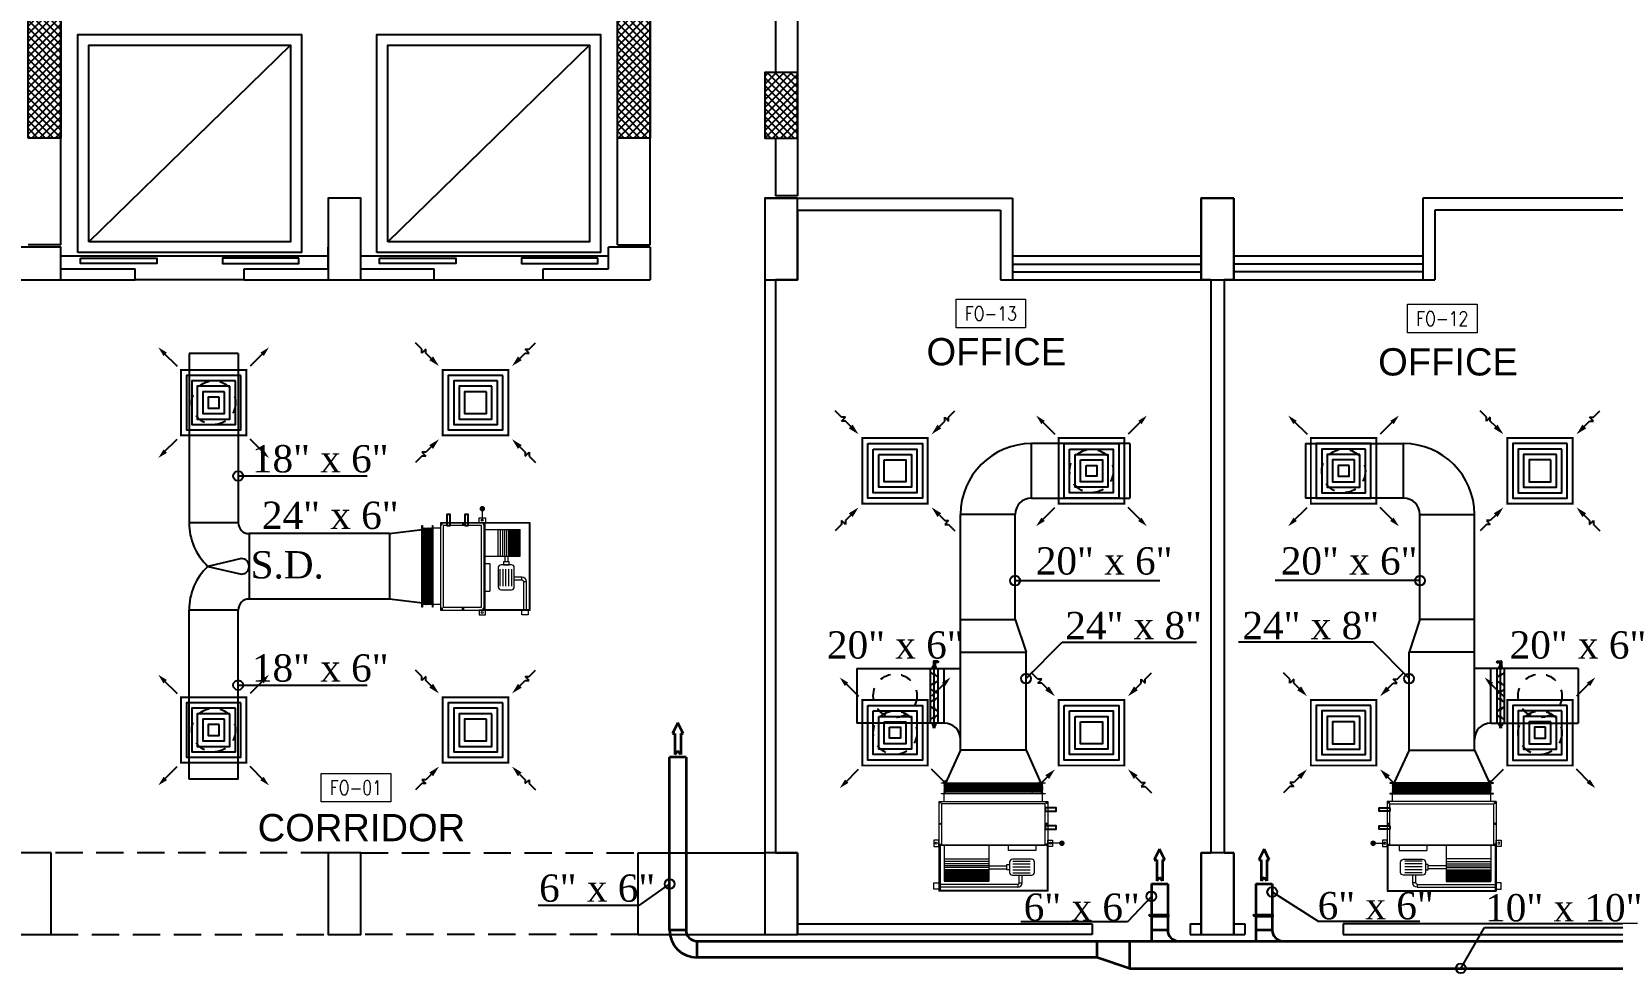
# Model space of a CAD drawing. Extents: x -432 to -365, y -145 to 173.
# Drawn here: x -405.68 to -391.2, y 35.44 to 44.03 of the extents above; entities that cross this region are included whole.
import ezdxf
from ezdxf.enums import TextEntityAlignment as Align

# ---------------------------------------------------------------- set-up
doc = ezdxf.new("R2010")
doc.units = 0
doc.header["$MEASUREMENT"] = 0
for name, pattern in [('DASHDOT', [1, 0.5, -0.25, 0, -0.25]), ('HIDDEN', [0.375, 0.25, -0.125]), ('HIDDEN-Z', [3, 2, -1])]:
    doc.linetypes.add(name, pattern=pattern)
for name, color, linetype in [('01_AC-EQUIP', 206, 'Continuous'), ('03_AC-S.DUCT', 5, 'Continuous'), ('12-AC-FL.CONN.', 2, 'Continuous'), ('A.C.VOLUM DAMPER', 2, 'Continuous'), ('COL', 2, 'Continuous'), ('COLHATCH', 5, 'Continuous'), ('column', 6, 'Continuous'), ('DASH', 1, 'Continuous'), ('FUR', 251, 'Continuous'), ('M-CH-WP-R', 40, 'HIDDEN-Z'), ('M-CH-WP-S', 142, 'Continuous'), ('M-DIFUSER', 195, 'Continuous'), ('M-DUCT-RA', 30, 'Continuous'), ('M-DUCT-SA', 5, 'Continuous'), ('M-EQBMNT', 21, 'Continuous'), ('WALL', 4, 'Continuous'), ('WIN', 5, 'Continuous'), ('ZONE TEXT', 73, 'Continuous')]:
    doc.layers.add(name, color=color, linetype=linetype)
for name, color, linetype, lineweight in [('04-AC_F.A.DUCT', 4, 'Continuous', 35), ('A-SYMB-RMNU', 4, 'Continuous', 9), ('AC-TEXT', 15, 'Continuous', 30)]:
    doc.layers.add(name, color=color, linetype=linetype, lineweight=lineweight)
doc.styles.add('AC', font='romans.shx', dxfattribs={"height": 0.2})
doc.styles.add('ARABY', font='sosa.shx')
doc.styles.add('ROMANS-TITLE', font='ROMANS.shx', dxfattribs={"width": 0.8})
doc.dimstyles.new('IHAB', dxfattribs={"dimscale": 0, "dimtxt": 0.15, "dimasz": 0.09, "dimexe": 0.18, "dimexo": 0.0625, "dimgap": 0, "dimtad": 0, "dimtih": 1, "dimtoh": 1, "dimzin": 0, "dimdsep": 46, "dimtxsty": 'ARABY', "dimcen": 0.03, "dimse1": 1, "dimse2": 1, "dimclrd": 36, "dimclrt": 42, "dimadec": 0, "dimazin": 0, "dimtfac": 1, "dimtmove": 1, "dimatfit": 3, "dimldrblk": 'ORIGIN', "dimfxl": 1, "dimtolj": 1, "dimtzin": 0, "dimarcsym": 0})

# ---------------------------------------------------------------- blocks, each defined once
blk = doc.blocks.new('*U251')
at = {"layer": 'M-DIFUSER', "ltscale": 5, "const_width": 18}
blk.add_lwpolyline([(-300, 300), (300, 300), (300, -300), (-300, -300)], close=True, dxfattribs=at)
at = {"layer": 'M-DIFUSER', "color": 21}
for points in [[(250, 250), (-250, 250), (-250, -250), (250, -250)], [(200, 200), (-200, 200), (-200, -200), (200, -200)], [(150, 150), (-150, 150), (-150, -150), (150, -150)], [(100, 100), (-100, 100), (-100, -100), (100, -100)], [(50, 50), (-50, 50), (-50, -50), (50, -50)]]:
    blk.add_lwpolyline(points, close=True, dxfattribs=at)
at = {"layer": 'M-DUCT-SA', "color": 5, "extrusion": (-5.07059e-20, -1.19855e-17, -1)}
blk.add_line((-461, 461), (-335, 335), dxfattribs=at)
at = {"layer": 'M-DUCT-SA', "color": 5, "extrusion": (-1.19855e-17, 5.07059e-20, -1)}
blk.add_line((461, 461), (335, 335), dxfattribs=at)
at = {"layer": 'M-DUCT-SA', "color": 5, "extrusion": (1.19855e-17, -5.07059e-20, -1)}
blk.add_line((-461, -461), (-335, -335), dxfattribs=at)
at = {"layer": 'M-DUCT-SA', "color": 5, "extrusion": (5.07059e-20, 1.19855e-17, -1)}
blk.add_line((461, -461), (335, -335), dxfattribs=at)
at = {"layer": 'M-DUCT-SA', "color": 5, "extrusion": (-5.07059e-20, -1.19855e-17, -1)}
blk.add_solid([(460, 428), (429, 459), (507, 507)], dxfattribs=at)
at = {"layer": 'M-DUCT-SA', "color": 5, "extrusion": (5.07059e-20, -1.19855e-17, -1)}
blk.add_solid([(-460, 428), (-429, 459), (-507, 507)], dxfattribs=at)
at = {"layer": 'M-DUCT-SA', "color": 5, "extrusion": (1.19855e-17, -5.07059e-20, -1)}
blk.add_solid([(428, -460), (459, -429), (507, -507)], dxfattribs=at)
at = {"layer": 'M-DUCT-SA', "color": 5, "extrusion": (-1.19855e-17, -5.07059e-20, -1)}
blk.add_solid([(-428, -460), (-459, -429), (-507, -507)], dxfattribs=at)
blk = doc.blocks.new('*U254')
at = {"layer": 'M-DIFUSER', "ltscale": 5, "const_width": 18}
blk.add_lwpolyline([(-300, 300), (300, 300), (300, -300), (-300, -300)], close=True, dxfattribs=at)
at = {"layer": 'M-DIFUSER', "color": 21}
for points in [[(250, 250), (-250, 250), (-250, -250), (250, -250)], [(200, 200), (-200, 200), (-200, -200), (200, -200)], [(150, 150), (-150, 150), (-150, -150), (150, -150)], [(100, 100), (-100, 100), (-100, -100), (100, -100)]]:
    blk.add_lwpolyline(points, close=True, dxfattribs=at)
at = {"layer": 'M-DUCT-RA', "color": 30}
for p, q in [((-491, 491), (-549, 549)), ((-491, 455), (-491, 491)), ((-455, 491), (-491, 455)), ((-455, 455), (-455, 491)), ((-406, 406), (-455, 455)), ((406, 406), (455, 455)), ((455, 491), (491, 491)), ((491, 455), (455, 491)), ((455, 455), (491, 455)), ((491, 491), (549, 549)), ((-406, -406), (-455, -455)), ((406, -406), (455, -455)), ((-491, -491), (-549, -549)), ((-491, -455), (-455, -491)), ((-455, -455), (-491, -455)), ((-455, -491), (-491, -491)), ((455, -491), (491, -455)), ((455, -455), (455, -491)), ((491, -455), (491, -491)), ((491, -491), (549, -549))]:
    blk.add_line(p, q, dxfattribs=at)
for points in [[(-389, 424), (-424, 389), (-335, 335)], [(424, 389), (389, 424), (335, 335)], [(-424, -389), (-389, -424), (-335, -335)], [(389, -424), (424, -389), (335, -335)]]:
    blk.add_solid(points, dxfattribs=at)
blk = doc.blocks.new('A$C4397250F')
at = {"layer": '04-AC_F.A.DUCT'}
for p, q in [((0, 0), (-0.0241, -0.0482)), ((-0.0241, -0.0482), (-0.0132, -0.0482)), ((-0.0132, -0.0482), (-0.0132, -0.1443)), ((0.0241, -0.0482), (0, 0)), ((0.0132, -0.0482), (0.0241, -0.0482)), ((0.0132, -0.0482), (0.0132, -0.1443)), ((0, -0.1288), (-0.0132, -0.1443)), ((0.0132, -0.1443), (0, -0.1288))]:
    blk.add_line(p, q, dxfattribs=at)
blk = doc.blocks.new('A$C180A56EA')
at = {"layer": 'A.C.VOLUM DAMPER'}
h = blk.add_hatch(dxfattribs=at)
h.set_pattern_fill('ANSI31', color=256, scale=0.001, style=0)
h.set_pattern_definition([(45, (129.5106855, -230.48025158), (-8.838834765e-05, 8.838834765e-05), [])])
h.paths.add_polyline_path([(0.0459, 0.0039), (0.0459, 0.0065), (0.0401, 0.0065), (0.0401, -0.0027), (0.0459, -0.0027), (0.0459, 0), (0.0603, 0), (0.0603, 0.0128), (0.057, 0.0128), (0.057, 0.0039)])
for p, q in [((-0.1242, 0.0032), (-0.1161, 0.0032)), ((-0.1161, 0.0004), (-0.119, 0.0032)), ((-0.1185, 0), (-0.1161, 0.0024)), ((-0.1161, 0.0015), (-0.1179, 0.0032)), ((-0.1174, 0), (-0.1161, 0.0013)), ((-0.1161, 0.0026), (-0.1168, 0.0032)), ((-0.1163, 0), (-0.1161, 0.0001)), ((-0.1161, 0.0001), (-0.1104, 0.0058)), ((-0.1161, 0.0013), (-0.1116, 0.0058)), ((-0.1161, 0.0024), (-0.1127, 0.0058)), ((-0.1161, -0.0026), (-0.1161, 0.0058)), ((-0.1161, 0.0035), (-0.1138, 0.0058)), ((-0.1161, 0.0058), (-0.1099, 0.0058)), ((-0.1161, 0.0057), (-0.116, 0.0058)), ((-0.1161, 0.0046), (-0.1149, 0.0058)), ((-0.1161, -0.001), (-0.1099, 0.0053)), ((-0.1099, -0.0014), (-0.1161, 0.0048)), ((-0.1161, -0.0021), (-0.1099, 0.0042)), ((-0.1099, -0.0026), (-0.1161, 0.0037)), ((-0.1109, -0.0026), (-0.1161, 0.0026)), ((-0.112, -0.0026), (-0.1161, 0.0015)), ((-0.1131, -0.0026), (-0.1161, 0.0004)), ((-0.1099, -0.0003), (-0.116, 0.0058)), ((-0.1156, -0.0026), (-0.1099, 0.0031)), ((-0.1099, 0.0008), (-0.1149, 0.0058)), ((-0.1145, -0.0026), (-0.1099, 0.002)), ((-0.1099, 0.0019), (-0.1138, 0.0058)), ((-0.1134, -0.0026), (-0.1099, 0.0009)), ((-0.1128, 0.0019), (0.0401, 0.0019)), ((-0.1099, 0.003), (-0.1127, 0.0058)), ((-0.1099, 0.0041), (-0.1116, 0.0058)), ((-0.1099, 0.0052), (-0.1105, 0.0058)), ((0.0401, 0.0121), (-0.1099, 0.0121)), ((-0.0882, 0.0113), (-0.0994, -0.0075)), ((-0.0768, 0.0113), (-0.0656, -0.0075)), ((-0.0402, 0.0113), (-0.0514, -0.0075)), ((-0.0284, 0.0113), (-0.0173, -0.0075)), ((0.0056, 0.0113), (-0.0056, -0.0075)), ((0.0174, 0.0113), (0.0286, -0.0075)), ((0.0459, 0.0065), (0.0401, 0.0065)), ((0.0401, 0.0065), (0.0401, -0.0027)), ((0.0459, 0.0039), (0.0459, 0.0065)), ((0.057, 0.0039), (0.0459, 0.0039)), ((0.0603, 0.0128), (0.057, 0.0128)), ((0.057, 0.0128), (0.057, 0.0039)), ((0.0603, 0.0128), (0.0603, 0)), ((-0.1242, 0), (-0.1161, 0)), ((-0.1142, -0.0026), (-0.1161, -0.0007)), ((-0.1153, -0.0026), (-0.1161, -0.0018)), ((-0.1099, -0.0026), (-0.1161, -0.0026)), ((-0.1123, -0.0026), (-0.1099, -0.0003)), ((-0.1111, -0.0026), (-0.1099, -0.0014)), ((-0.11, -0.0026), (-0.1099, -0.0025)), ((-0.1099, -0.0083), (0.0401, -0.0083)), ((0.0401, -0.0027), (0.0459, -0.0027)), ((0.0603, 0), (0.0459, 0)), ((0.0459, -0.0027), (0.0459, 0))]:
    blk.add_line(p, q, dxfattribs=at)
at = {"layer": 'A.C.VOLUM DAMPER', "extrusion": (0, 0, -1)}
for centre, major_axis, start_param, end_param in [((-0.0938, 0.0019), (0.00135, 0.00135), 3.926991, 7.068583), ((-0.0938, 0.0019), (-0.00135, 0.00135), 2.356195, 5.497787), ((-0.0712, 0.0019), (0.00135, 0.00135), 3.926991, 7.068583), ((-0.0712, 0.0019), (-0.00135, 0.00135), 2.356195, 5.497787), ((-0.0458, 0.0019), (0.00135, 0.00135), 3.926991, 7.068583), ((-0.0458, 0.0019), (-0.00135, 0.00135), 2.356195, 5.497787), ((-0.0228, 0.0019), (0.00135, 0.00135), 3.926991, 7.068583), ((-0.0228, 0.0019), (-0.00135, 0.00135), 2.356194, 5.497787), ((0, 0.0019), (0.00135, 0.00135), 3.926991, 7.068583), ((0, 0.0019), (0.00135, 0.00135), 0.785398, 3.926991), ((0.023, 0.0019), (0.00135, 0.00135), 3.926991, 7.068583), ((0.023, 0.0019), (-0.00135, 0.00135), 2.356195, 5.497787)]:
    blk.add_ellipse(centre, major_axis=major_axis, ratio=1, start_param=start_param, end_param=end_param, dxfattribs=at)
blk = doc.blocks.new('A$C224F6469')
at = {"layer": '01_AC-EQUIP', "color": 1, "lineweight": 20}
for p, q in [((0, 0), (1, 0)), ((0, -0.82), (0, 0)), ((1, -0.82), (1, 0)), ((0.007, -0.004), (0.988, -0.004)), ((0.007, -0.42), (0.007, -0.004)), ((0.236, -0.074), (0.236, -0.145)), ((0.263, -0.074), (0.236, -0.074)), ((0.263, -0.074), (0.263, -0.145)), ((0.276, -0.035), (1, -0.035)), ((0.276, -0.061), (0.276, -0.035)), ((0.276, -0.061), (1, -0.061)), ((0.541, -0.42), (0.541, -0.09)), ((0.541, -0.09), (0.949, -0.09)), ((0.541, -0.092), (0.949, -0.092)), ((0.541, -0.094), (0.949, -0.094)), ((0.541, -0.096), (0.949, -0.096)), ((0.541, -0.099), (0.949, -0.099)), ((0.541, -0.103), (0.949, -0.103)), ((0.541, -0.106), (0.949, -0.106)), ((0.541, -0.11), (0.949, -0.11)), ((0.541, -0.115), (0.949, -0.115)), ((0.541, -0.122), (0.949, -0.122)), ((0.541, -0.129), (0.949, -0.129)), ((0.541, -0.138), (0.949, -0.138)), ((0.949, -0.42), (0.949, -0.09)), ((0.988, -0.42), (0.988, -0.004)), ((0.32, -0.168), (0.163, -0.168)), ((0.32, -0.194), (0.163, -0.194)), ((0.32, -0.221), (0.163, -0.221)), ((0.32, -0.248), (0.163, -0.248)), ((0.32, -0.274), (0.163, -0.274)), ((0.541, -0.204), (0.376, -0.204)), ((0.541, -0.231), (0.376, -0.231)), ((0.541, -0.148), (0.949, -0.148)), ((0.541, -0.158), (0.949, -0.158)), ((0.541, -0.168), (0.949, -0.168)), ((0.541, -0.175), (0.949, -0.175)), ((0.541, -0.184), (0.949, -0.184)), ((0.541, -0.194), (0.949, -0.194)), ((0.541, -0.214), (0.949, -0.214)), ((0.541, -0.23), (0.949, -0.23)), ((0.541, -0.25), (0.949, -0.25)), ((0.541, -0.27), (0.949, -0.27)), ((0, -0.42), (1, -0.42)), ((0.022, -0.425), (0.001, -0.425)), ((0.011, -0.418), (0.011, -0.432)), ((0.109, -0.37), (0.363, -0.37)), ((0.109, -0.42), (0.109, -0.37)), ((0.363, -0.42), (0.363, -0.37)), ((0.949, -0.295), (0.541, -0.295)), ((0.978, -0.425), (0.999, -0.425)), ((0.989, -0.418), (0.989, -0.432)), ((0.022, -0.615), (0.001, -0.615)), ((0.011, -0.608), (0.011, -0.622)), ((0.978, -0.615), (0.999, -0.615)), ((0.989, -0.608), (0.989, -0.622)), ((1, -0.82), (0, -0.82)), ((0.022, -0.81), (0.001, -0.81)), ((0.011, -0.803), (0.011, -0.817)), ((0.05, -0.82), (0.05, -0.89)), ((0.95, -0.82), (0.95, -0.89)), ((0.978, -0.81), (0.999, -0.81)), ((0.989, -0.803), (0.989, -0.817))]:
    blk.add_line(p, q, dxfattribs=at)
at = {"layer": '01_AC-EQUIP', "color": 1, "linetype": 'DASHDOT', "lineweight": 20}
blk.add_line((0.541, -0.168), (0.949, -0.168), dxfattribs=at)
at = {"layer": '01_AC-EQUIP', "color": 4, "lineweight": 20}
blk.add_line((-0.128, -0.438), (-0.023, -0.438), dxfattribs=at)
at = {"layer": '01_AC-EQUIP', "color": 2, "lineweight": 20}
for p, q in [((0.047, -0.9), (0.063, -0.895)), ((0.047, -0.9), (0.063, -0.905)), ((0.047, -0.91), (0.063, -0.905)), ((0.047, -0.91), (0.063, -0.915)), ((0.047, -0.92), (0.063, -0.915)), ((0.047, -0.92), (0.063, -0.925)), ((0.047, -0.931), (0.063, -0.925)), ((0.047, -0.931), (0.063, -0.936)), ((0.047, -0.941), (0.063, -0.936)), ((0.047, -0.941), (0.063, -0.946)), ((0.047, -0.951), (0.063, -0.946)), ((0.047, -0.951), (0.063, -0.956)), ((0.047, -0.961), (0.063, -0.956)), ((0.047, -0.961), (0.063, -0.966)), ((0.047, -0.971), (0.063, -0.966)), ((0.047, -0.971), (0.063, -0.976)), ((0.047, -0.981), (0.063, -0.976)), ((0.047, -0.981), (0.063, -0.987)), ((0.063, -0.905), (0.937, -0.905)), ((0.063, -0.915), (0.937, -0.915)), ((0.063, -0.925), (0.937, -0.925)), ((0.063, -0.936), (0.937, -0.936)), ((0.063, -0.946), (0.937, -0.946)), ((0.063, -0.956), (0.937, -0.956)), ((0.063, -0.966), (0.937, -0.966)), ((0.063, -0.976), (0.937, -0.976)), ((0.953, -0.9), (0.937, -0.895)), ((0.953, -0.9), (0.937, -0.905)), ((0.953, -0.91), (0.937, -0.905)), ((0.953, -0.91), (0.937, -0.915)), ((0.953, -0.92), (0.937, -0.915)), ((0.953, -0.92), (0.937, -0.925)), ((0.953, -0.931), (0.937, -0.925)), ((0.953, -0.931), (0.937, -0.936)), ((0.953, -0.941), (0.937, -0.936)), ((0.953, -0.941), (0.937, -0.946)), ((0.953, -0.951), (0.937, -0.946)), ((0.953, -0.951), (0.937, -0.956)), ((0.953, -0.961), (0.937, -0.956)), ((0.953, -0.961), (0.937, -0.966)), ((0.953, -0.971), (0.937, -0.966)), ((0.953, -0.971), (0.937, -0.976)), ((0.953, -0.981), (0.937, -0.976)), ((0.953, -0.981), (0.937, -0.987))]:
    blk.add_line(p, q, dxfattribs=at)
at = {"layer": '01_AC-EQUIP', "color": 1, "lineweight": 20}
for points in [[(1.044, -0.076), (1, -0.076), (1, -0.016), (1.044, -0.016)], [(0.351, -0.193), (0.376, -0.193), (0.376, -0.243), (0.351, -0.243)], [(-0.044, -0.407), (0, -0.407), (0, -0.467), (-0.044, -0.467)], [(0.025, -0.8), (0.975, -0.8), (0.975, -0.42), (0.025, -0.42)], [(1.044, -0.407), (1, -0.407), (1, -0.467), (1.044, -0.467)]]:
    blk.add_lwpolyline(points, close=True, dxfattribs=at)
blk.add_lwpolyline([(0.324, -0.145), (0.149, -0.145, 0.414214), (0.122, -0.171), (0.122, -0.264, 0.414214), (0.149, -0.291), (0.324, -0.291, 0.414214), (0.351, -0.264), (0.351, -0.171, 0.414214)], format="xyb", close=True, dxfattribs=at)
at = {"layer": '01_AC-EQUIP', "color": 4, "lineweight": 20, "const_width": 0.0252}
blk.add_lwpolyline([(-0.126, -0.45, 1), (-0.131, -0.425, 1)], format="xyb", close=True, dxfattribs=at)
at = {"layer": '01_AC-EQUIP', "color": 2, "lineweight": 20}
for points in [[(0.975, -0.89), (0.975, -0.895), (0.025, -0.895), (0.025, -0.89)], [(0.975, -0.987), (0.975, -0.992), (0.025, -0.992), (0.025, -0.987)]]:
    blk.add_lwpolyline(points, close=True, dxfattribs=at)
at = {"layer": '01_AC-EQUIP', "color": 1, "lineweight": 20}
for centre in [(-0.023, -0.438), (1.023, -0.438)]:
    blk.add_circle(centre, 0.00932, dxfattribs=at)
for radius in [0.0399, 0.0133]:
    blk.add_arc((0.276, -0.074), radius, 90.0006, 180.0006, dxfattribs=at)
at = {"layer": '01_AC-EQUIP', "color": 1, "lineweight": 20, "extrusion": (0, 0, -1)}
for centre, major_axis, start_param, end_param in [((0.011, -0.425), (-0.00827, 0), -1.570796, 4.712389), ((0.011, -0.425), (-0.0047, 0), 3.141593, 9.424778), ((0.011, -0.615), (-0.00827, 0), -1.570796, 4.712389), ((0.011, -0.615), (-0.0047, 0), 3.141593, 9.424778), ((0.011, -0.81), (-0.00827, 0), -1.570796, 4.712389), ((0.011, -0.81), (-0.0047, 0), 3.141593, 9.424778)]:
    blk.add_ellipse(centre, major_axis=major_axis, ratio=0.646018, start_param=start_param, end_param=end_param, dxfattribs=at)
at = {"layer": '01_AC-EQUIP', "color": 1, "lineweight": 20}
for centre, major_axis, start_param, end_param in [((0.989, -0.425), (0.00827, 0), -1.570796, 4.712389), ((0.989, -0.425), (0.0047, 0), 3.141593, 9.424778), ((0.989, -0.615), (0.00827, 0), -1.570796, 4.712389), ((0.989, -0.615), (0.0047, 0), 3.141593, 9.424778), ((0.989, -0.81), (0.00827, 0), -1.570796, 4.712389), ((0.989, -0.81), (0.0047, 0), 3.141593, 9.424778)]:
    blk.add_ellipse(centre, major_axis=major_axis, ratio=0.646018, start_param=start_param, end_param=end_param, dxfattribs=at)
at = {"layer": 'M-CH-WP-R', "color": 6, "linetype": 'ByBlock', "ltscale": 1.5}
blk.add_lwpolyline([(0.025, -0.762), (0.025, -0.732), (-0.075, -0.732), (-0.075, -0.762)], close=True, dxfattribs=at)
at = {"layer": 'M-CH-WP-S', "color": 5, "linetype": 'ByBlock', "ltscale": 1.5}
blk.add_lwpolyline([(0.025, -0.597), (0.025, -0.567), (-0.075, -0.567), (-0.075, -0.597)], close=True, dxfattribs=at)
at = {"layer": 'M-EQBMNT', "color": 21, "linetype": 'ByBlock', "ltscale": 1.5}
blk.add_line((0.541, -0.09), (0.949, -0.09), dxfattribs=at)
blk = doc.blocks.new('A$C7E27466D')
at = {"layer": '01_AC-EQUIP', "color": 2, "lineweight": 20}
for p, q in [((-75.3, 98.1), (-73.7, 98.7)), ((-75.3, 98.1), (-73.7, 97.6)), ((-75.3, 97.1), (-73.7, 97.6)), ((-75.3, 97.1), (-73.7, 96.6)), ((-75.3, 96.1), (-73.7, 96.6)), ((-75.3, 96.1), (-73.7, 95.6)), ((-75.3, 95.1), (-73.7, 95.6)), ((-75.3, 95.1), (-73.7, 94.6)), ((-75.3, 94.1), (-73.7, 94.6)), ((-75.3, 94.1), (-73.7, 93.6)), ((-75.3, 93.1), (-73.7, 93.6)), ((-75.3, 93.1), (-73.7, 92.5)), ((-75.3, 92), (-73.7, 92.5)), ((-75.3, 92), (-73.7, 91.5)), ((-75.3, 91), (-73.7, 91.5)), ((-75.3, 91), (-73.7, 90.5)), ((-75.3, 90), (-73.7, 90.5)), ((-75.3, 90), (-73.7, 89.5)), ((-6.3, 97.6), (-73.7, 97.6)), ((-6.3, 96.6), (-73.7, 96.6)), ((-6.3, 95.6), (-73.7, 95.6)), ((-6.3, 94.6), (-73.7, 94.6)), ((-6.3, 93.6), (-73.7, 93.6)), ((-6.3, 92.5), (-73.7, 92.5)), ((-6.3, 91.5), (-73.7, 91.5)), ((-6.3, 90.5), (-73.7, 90.5)), ((-4.7, 98.1), (-6.3, 98.7)), ((-4.7, 98.1), (-6.3, 97.6)), ((-4.7, 97.1), (-6.3, 97.6)), ((-4.7, 97.1), (-6.3, 96.6)), ((-4.7, 96.1), (-6.3, 96.6)), ((-4.7, 96.1), (-6.3, 95.6)), ((-4.7, 95.1), (-6.3, 95.6)), ((-4.7, 95.1), (-6.3, 94.6)), ((-4.7, 94.1), (-6.3, 94.6)), ((-4.7, 94.1), (-6.3, 93.6)), ((-4.7, 93.1), (-6.3, 93.6)), ((-4.7, 93.1), (-6.3, 92.5)), ((-4.7, 92), (-6.3, 92.5)), ((-4.7, 92), (-6.3, 91.5)), ((-4.7, 91), (-6.3, 91.5)), ((-4.7, 91), (-6.3, 90.5)), ((-4.7, 90), (-6.3, 90.5)), ((-4.7, 90), (-6.3, 89.5))]:
    blk.add_line(p, q, dxfattribs=at)
at = {"layer": '01_AC-EQUIP', "color": 1, "lineweight": 20}
for p, q in [((-75, 82), (-75, 89)), ((-5, 82), (-5, 89)), ((-77.8, 81), (-79.9, 81)), ((-78.9, 80.3), (-78.9, 81.7)), ((-2.2, 81), (-0.1, 81)), ((-1.1, 80.3), (-1.1, 81.7)), ((0, 82), (0, 0)), ((-77.8, 61.5), (-79.9, 61.5)), ((-78.9, 60.8), (-78.9, 62.2)), ((-2.2, 61.5), (-0.1, 61.5)), ((-1.1, 60.8), (-1.1, 62.2)), ((-77.8, 42.5), (-79.9, 42.5)), ((-78.9, 41.8), (-78.9, 43.2)), ((-62.7, 42), (-62.7, 37)), ((-37.3, 37), (-62.7, 37)), ((-37.3, 42), (-37.3, 37)), ((-30.6, 42), (-30.6, 9)), ((-6.2, 29.5), (-30.6, 29.5)), ((-6.2, 42), (-6.2, 9)), ((-2.2, 42.5), (-0.1, 42.5)), ((-1.1, 41.8), (-1.1, 43.2)), ((-58.3, 27.4), (-42.7, 27.4)), ((-58.3, 24.8), (-42.7, 24.8)), ((-58.3, 22.1), (-42.7, 22.1)), ((-58.3, 19.4), (-42.7, 19.4)), ((-58.3, 16.8), (-42.7, 16.8)), ((-52.7, 7.4), (-52.7, 14.5)), ((-50, 7.4), (-50, 14.5)), ((-30.6, 23.1), (-36, 23.1)), ((-30.6, 20.4), (-36, 20.4)), ((-30.6, 27), (-6.2, 27)), ((-30.6, 25), (-6.2, 25)), ((-30.6, 23), (-6.2, 23)), ((-30.6, 21.4), (-6.2, 21.4)), ((-30.6, 19.4), (-6.2, 19.4)), ((-30.6, 18.4), (-6.2, 18.4)), ((-30.6, 17.5), (-6.2, 17.5)), ((-30.6, 16.8), (-6.2, 16.8)), ((-30.6, 15.8), (-6.2, 15.8)), ((-30.6, 14.8), (-6.2, 14.8)), ((-54, 6.1), (-79.6, 6.1)), ((-54, 3.5), (-79.6, 3.5)), ((-54, 6.1), (-54, 3.5)), ((-52.7, 7.4), (-50, 7.4)), ((-30.6, 13.8), (-6.2, 13.8)), ((-30.6, 12.9), (-6.2, 12.9)), ((-30.6, 12.2), (-6.2, 12.2)), ((-30.6, 11.5), (-6.2, 11.5)), ((-30.6, 11), (-6.2, 11)), ((-30.6, 10.6), (-6.2, 10.6)), ((-30.6, 10.3), (-6.2, 10.3)), ((-30.6, 9.9), (-6.2, 9.9)), ((-30.6, 9.6), (-6.2, 9.6)), ((-30.6, 9.4), (-6.2, 9.4)), ((-30.6, 9.2), (-6.2, 9.2)), ((-30.6, 9), (-6.2, 9)), ((-30.6, 9), (-6.2, 9))]:
    blk.add_line(p, q, dxfattribs=at)
at = {"layer": '01_AC-EQUIP', "color": 4, "lineweight": 20}
blk.add_line((12.8, 43.8), (2.3, 43.8), dxfattribs=at)
at = {"layer": '01_AC-EQUIP', "color": 1, "linetype": 'DASHDOT', "lineweight": 20}
blk.add_line((-30.6, 16.8), (-6.2, 16.8), dxfattribs=at)
at = {"layer": '01_AC-EQUIP', "color": 2, "lineweight": 20}
for points in [[(-77.5, 98.7), (-77.5, 99.2), (-2.5, 99.2), (-2.5, 98.7)], [(-77.5, 89), (-77.5, 89.5), (-2.5, 89.5), (-2.5, 89)]]:
    blk.add_lwpolyline(points, close=True, dxfattribs=at)
at = {"layer": '01_AC-EQUIP', "color": 1, "lineweight": 20}
for points in [[(-80, 42), (0, 42), (0, 82), (-80, 82)], [(-77.5, 44.5), (-2.5, 44.5), (-2.5, 79.5), (-77.5, 79.5)], [(-84.4, 40.7), (-80, 40.7), (-80, 46.7), (-84.4, 46.7)], [(4.4, 40.7), (0, 40.7), (0, 46.7), (4.4, 46.7)], [(-80, 42), (-80, 0), (0, 0), (0, 42)], [(-79.6, 41.6), (-79.6, 0.4), (-0.4, 0.4), (-0.4, 41.6)], [(-38.6, 19.3), (-36, 19.3), (-36, 24.3), (-38.6, 24.3)], [(-84.4, 7.6), (-80, 7.6), (-80, 1.6), (-84.4, 1.6)]]:
    blk.add_lwpolyline(points, close=True, dxfattribs=at)
at = {"layer": '01_AC-EQUIP', "color": 4, "lineweight": 20, "const_width": 2.52}
blk.add_lwpolyline([(12.6, 45, 1), (13.1, 42.5, 1)], format="xyb", close=True, dxfattribs=at)
at = {"layer": '01_AC-EQUIP', "color": 1, "lineweight": 20}
blk.add_lwpolyline([(-58.8, 14.5), (-41.2, 14.5, 0.414214), (-38.6, 17.1), (-38.6, 26.4, 0.414214), (-41.2, 29.1), (-58.8, 29.1, 0.414214), (-61.4, 26.4), (-61.4, 17.1, 0.414214)], format="xyb", close=True, dxfattribs=at)
for centre in [(-82.3, 43.8), (2.3, 43.8)]:
    blk.add_circle(centre, 0.932, dxfattribs=at)
for radius in [1.33, 3.99]:
    blk.add_arc((-54, 7.4), radius, 270.0006, 0.0006, dxfattribs=at)
for centre, major_axis, start_param, end_param in [((-78.9, 81), (-0.827, 0), -1.570796, 4.712389), ((-78.9, 81), (-0.47, 0), 3.141593, 9.424778), ((-78.9, 61.5), (-0.827, 0), -1.570796, 4.712389), ((-78.9, 61.5), (-0.47, 0), 3.141593, 9.424778), ((-78.9, 42.5), (-0.827, 0), -1.570796, 4.712389), ((-78.9, 42.5), (-0.47, 0), 3.141593, 9.424778)]:
    blk.add_ellipse(centre, major_axis=major_axis, ratio=0.646018, start_param=start_param, end_param=end_param, dxfattribs=at)
at = {"layer": '01_AC-EQUIP', "color": 1, "lineweight": 20, "extrusion": (0, 0, -1)}
for centre, major_axis, start_param, end_param in [((-1.1, 81), (0.827, 0), -1.570796, 4.712389), ((-1.1, 81), (0.47, 0), 3.141593, 9.424778), ((-1.1, 61.5), (0.827, 0), -1.570796, 4.712389), ((-1.1, 61.5), (0.47, 0), 3.141593, 9.424778), ((-1.1, 42.5), (0.827, 0), -1.570796, 4.712389), ((-1.1, 42.5), (0.47, 0), 3.141593, 9.424778)]:
    blk.add_ellipse(centre, major_axis=major_axis, ratio=0.646018, start_param=start_param, end_param=end_param, dxfattribs=at)
at = {"layer": 'M-CH-WP-R', "color": 6, "linetype": 'ByBlock', "ltscale": 1.5}
blk.add_lwpolyline([(-2.5, 76.2), (-2.5, 73.2), (7.5, 73.2), (7.5, 76.2)], close=True, dxfattribs=at)
at = {"layer": 'M-CH-WP-S', "color": 5, "linetype": 'ByBlock', "ltscale": 1.5}
blk.add_lwpolyline([(-2.5, 59.7), (-2.5, 56.7), (7.5, 56.7), (7.5, 59.7)], close=True, dxfattribs=at)
blk = doc.blocks.new('A-ROOM')
at = {"layer": 'A-SYMB-RMNU'}
blk.add_lwpolyline([(-425, 175), (425, 175), (425, -175), (-425, -175)], close=True, dxfattribs=at)
at = {"layer": 'A-SYMB-RMNU', "style": 'ROMANS-TITLE', "width": 0.8}
blk.add_attdef('ROOM-NO', text='', height=175, dxfattribs=at).set_placement((0, 0), align=Align.MIDDLE)

msp = doc.modelspace()

# ---------------------------------------------------------------- hatches: boundary and pattern name
at = {"layer": 'COLHATCH', "linetype": 'Continuous'}
h = msp.add_hatch(dxfattribs=at)
h.set_pattern_fill('_USER', color=252, scale=0.05, angle=45, style=0, double=1, pattern_type=0)
h.set_pattern_definition([(45, (-202.924395, -132.77691), (-0.035355339, 0.035355339), []), (135, (-202.924395, -132.77691), (-0.035355339, -0.035355339), [])])
h.paths.add_polyline_path([(-382.484, 44.803), (-382.784, 44.803), (-382.784, 43.903), (-382.484, 43.903)])
h.paths.add_polyline_path([(-380.484, 44.803), (-381.284, 44.803), (-381.284, 44.503), (-380.484, 44.503)])
h.paths.add_polyline_path([(-378.534, 42.803), (-378.834, 42.803), (-378.834, 42.203), (-378.534, 42.203)])
h.paths.add_polyline_path([(-378.134, 39.223), (-378.934, 39.223), (-378.934, 38.923), (-378.134, 38.923)])
h.paths.add_polyline_path([(-380.684, 39.223), (-381.484, 39.223), (-381.484, 38.923), (-380.684, 38.923)])
h.paths.add_polyline_path([(-380.584, 34.173), (-381.484, 34.173), (-381.484, 33.873), (-380.584, 33.873)])
h.paths.add_polyline_path([(-378.134, 34.223), (-378.934, 34.223), (-378.934, 33.923), (-378.134, 33.923)])
h.paths.add_polyline_path([(-380.392, 27.953), (-381.492, 27.953), (-381.492, 27.653), (-380.639, 27.653, -0.011587), (-380.655, 26.967), (-380.405, 26.957, 0.01656)])
h.paths.add_polyline_path([(-380.586, 25.223), (-380.84, 25.223, -0.040808), (-381.428, 22.884), (-381.192, 22.803, 0.04151)])
h.paths.add_polyline_path([(-382.484, 25.823), (-382.784, 25.823), (-382.784, 24.923), (-382.484, 24.923)])
h.paths.add_polyline_path([(-386.614, 25.823), (-387.014, 25.823), (-387.014, 24.923), (-386.614, 24.923)])
h.paths.add_polyline_path([(-390.414, 25.823), (-390.864, 25.823), (-390.864, 24.923), (-390.414, 24.923)])
h.paths.add_polyline_path([(-390.664, 24.003), (-390.964, 24.003), (-390.964, 23.103), (-390.664, 23.103)])
h.paths.add_polyline_path([(-398.664, 25.823), (-398.964, 25.823), (-398.964, 24.923), (-398.664, 24.923)])
h.paths.add_polyline_path([(-398.664, 24.003), (-398.964, 24.003), (-398.964, 23.103), (-398.664, 23.103)])
h.paths.add_polyline_path([(-406.664, 25.823), (-406.964, 25.823), (-406.964, 24.923), (-406.664, 24.923)])
h.paths.add_polyline_path([(-406.664, 24.003), (-406.964, 24.003), (-406.964, 23.103), (-406.664, 23.103)])
h.paths.add_polyline_path([(-414.764, 25.823), (-415.214, 25.823), (-415.214, 24.923), (-414.764, 24.923)])
h.paths.add_polyline_path([(-414.664, 24.003), (-414.964, 24.003), (-414.964, 23.103), (-414.664, 23.103)])
h.paths.add_polyline_path([(-418.614, 25.823), (-419.014, 25.823), (-419.014, 24.923), (-418.614, 24.923)])
h.paths.add_polyline_path([(-422.844, 25.823), (-423.144, 25.823), (-423.144, 24.923), (-422.844, 24.923)])
h.paths.add_polyline_path([(-424.137, 27.953), (-425.237, 27.953, 0.01656), (-425.224, 26.957), (-424.974, 26.967, -0.011587), (-424.99, 27.653), (-424.137, 27.653)])
h.paths.add_polyline_path([(-424.789, 25.223), (-425.042, 25.223, 0.04151), (-424.437, 22.803), (-424.2, 22.884, -0.040808)])
h.paths.add_polyline_path([(-424.144, 34.173), (-425.044, 34.173), (-425.044, 33.873), (-424.144, 33.873)])
h.paths.add_polyline_path([(-426.694, 34.223), (-427.494, 34.223), (-427.494, 33.923), (-426.694, 33.923)])
h.paths.add_polyline_path([(-426.694, 39.223), (-427.494, 39.223), (-427.494, 38.923), (-426.694, 38.923)])
h.paths.add_polyline_path([(-424.144, 39.223), (-424.944, 39.223), (-424.944, 38.923), (-424.144, 38.923)])
h.paths.add_polyline_path([(-426.794, 42.803), (-427.094, 42.803), (-427.094, 42.203), (-426.794, 42.203)])
h.paths.add_polyline_path([(-424.344, 44.803), (-425.144, 44.803), (-425.144, 44.503), (-424.344, 44.503)])
h.paths.add_polyline_path([(-422.844, 44.803), (-423.144, 44.803), (-423.144, 43.903), (-422.844, 43.903)])
h.paths.add_polyline_path([(-418.564, 44.803), (-418.964, 44.803), (-418.964, 43.903), (-418.564, 43.903)])
h.paths.add_polyline_path([(-414.764, 44.803), (-415.214, 44.803), (-415.214, 43.903), (-414.764, 43.903)])
h.paths.add_polyline_path([(-405.414, 47.003), (-405.714, 47.003), (-405.714, 46.403), (-405.414, 46.403)])
h.paths.add_polyline_path([(-405.414, 44.503), (-400.314, 44.503), (-400.314, 43.053), (-400.014, 43.053), (-400.014, 44.803), (-405.714, 44.803), (-405.714, 43.053), (-405.414, 43.053)])
h.paths.add_polyline_path([(-398.664, 47.003), (-398.964, 47.003), (-398.964, 46.403), (-398.664, 46.403)])
h.paths.add_polyline_path([(-398.664, 43.653), (-398.964, 43.653), (-398.964, 43.053), (-398.664, 43.053)])
h.paths.add_polyline_path([(-390.414, 44.803), (-390.864, 44.803), (-390.864, 43.903), (-390.414, 43.903)])

# ---------------------------------------------------------------- linework, layer by layer
at = {"layer": '03_AC-S.DUCT', "linetype": 'Continuous'}
for p, q in [((-404.239, 41.078), (-404.239, 39.528)), ((-403.789, 41.078), (-404.239, 41.078)), ((-403.789, 41.078), (-403.789, 39.528)), ((-395.619, 40.253), (-396.519, 40.253)), ((-396.519, 39.753), (-396.519, 40.253)), ((-395.619, 40.253), (-395.619, 39.753)), ((-394.009, 40.253), (-394.009, 39.753)), ((-394.009, 40.253), (-393.109, 40.253)), ((-393.109, 39.753), (-393.109, 40.253)), ((-396.519, 39.753), (-395.619, 39.753)), ((-393.109, 39.753), (-394.009, 39.753)), ((-397.169, 37.445), (-397.169, 39.603)), ((-396.669, 39.603), (-397.169, 39.603)), ((-396.669, 38.642), (-396.669, 39.603)), ((-392.959, 38.642), (-392.959, 39.603)), ((-392.959, 39.603), (-392.459, 39.603)), ((-392.459, 37.445), (-392.459, 39.603)), ((-403.789, 39.528), (-404.239, 39.528)), ((-402.401, 39.428), (-403.689, 39.428)), ((-403.689, 39.428), (-403.689, 38.828)), ((-402.401, 39.428), (-402.101, 39.465)), ((-402.401, 39.428), (-402.401, 38.828)), ((-402.401, 38.828), (-403.689, 38.828)), ((-402.101, 38.791), (-402.401, 38.828)), ((-403.789, 38.728), (-404.239, 38.728)), ((-404.239, 37.178), (-404.239, 38.728)), ((-403.789, 37.178), (-403.789, 38.728)), ((-397.169, 38.642), (-396.669, 38.642)), ((-396.669, 38.642), (-396.569, 38.342)), ((-392.959, 38.642), (-393.059, 38.342)), ((-392.459, 38.642), (-392.959, 38.642)), ((-397.169, 38.342), (-396.569, 38.342)), ((-396.569, 37.445), (-396.569, 38.342)), ((-393.059, 37.445), (-393.059, 38.342)), ((-392.459, 38.342), (-393.059, 38.342)), ((-398.119, 38.192), (-398.119, 37.692)), ((-398.119, 38.192), (-397.169, 38.192)), ((-397.319, 37.692), (-397.319, 38.192)), ((-391.509, 38.192), (-392.459, 38.192)), ((-392.309, 37.692), (-392.309, 38.192)), ((-391.509, 38.192), (-391.509, 37.692)), ((-397.319, 37.692), (-398.119, 37.692)), ((-392.309, 37.692), (-391.509, 37.692)), ((-397.169, 37.445), (-397.307, 37.14)), ((-396.569, 37.445), (-397.169, 37.445)), ((-396.569, 37.445), (-396.432, 37.14)), ((-393.059, 37.445), (-393.197, 37.14)), ((-393.059, 37.445), (-392.459, 37.445)), ((-392.459, 37.445), (-392.322, 37.14)), ((-403.789, 37.178), (-404.239, 37.178))]:
    msp.add_line(p, q, dxfattribs=at)
for centre, radius, start, end in [((-396.519, 39.603), 0.65, 90, 180), ((-393.109, 39.603), 0.65, 0, 90), ((-396.519, 39.603), 0.15, 90, 180), ((-393.109, 39.603), 0.15, 0, 90), ((-403.689, 39.528), 0.55, 180, 226.6582), ((-403.689, 39.528), 0.1, 180, 270), ((-403.689, 38.728), 0.55, 133.3418, 180), ((-403.689, 38.728), 0.1, 90, 180), ((-397.319, 37.542), 0.15, 0, 90), ((-392.309, 37.542), 0.15, 90, 180)]:
    msp.add_arc(centre, radius, start, end, dxfattribs=at)
at = {"layer": '04-AC_F.A.DUCT', "linetype": 'Continuous'}
for p, q in [((-399.835, 35.794), (-399.835, 37.378)), ((-399.685, 37.378), (-399.835, 37.378)), ((-399.685, 37.378), (-399.685, 35.794)), ((-395.42, 36.219), (-395.42, 35.694)), ((-395.42, 36.219), (-395.27, 36.219)), ((-395.27, 36.219), (-395.27, 35.794)), ((-394.463, 36.219), (-394.463, 35.694)), ((-394.463, 36.219), (-394.313, 36.219)), ((-394.313, 36.219), (-394.313, 35.794)), ((-399.685, 35.794), (-399.835, 35.794)), ((-395.27, 35.794), (-395.42, 35.794)), ((-394.313, 35.794), (-394.463, 35.794)), ((-399.585, 35.694), (-382.07, 35.694)), ((-399.585, 35.694), (-399.585, 35.544)), ((-395.92, 35.694), (-395.92, 35.544)), ((-395.62, 35.694), (-395.62, 35.444)), ((-395.92, 35.544), (-399.585, 35.544)), ((-395.62, 35.444), (-395.92, 35.544)), ((-395.62, 35.444), (-387.774, 35.444))]:
    msp.add_line(p, q, dxfattribs=at)
for centre, radius in [((-399.585, 35.794), 0.25), ((-399.585, 35.794), 0.1), ((-395.17, 35.794), 0.1), ((-394.213, 35.794), 0.1)]:
    msp.add_arc(centre, radius, 180, 270, dxfattribs=at)
at = {"layer": '12-AC-FL.CONN.', "linetype": 'HIDDEN', "ltscale": 0.25}
for centre in [(-404.014, 40.628), (-395.969, 40.003), (-393.659, 40.003), (-397.769, 37.942), (-391.859, 37.942), (-404.014, 37.628), (-397.769, 37.603), (-391.859, 37.603)]:
    msp.add_circle(centre, 0.2, dxfattribs=at)
at = {"layer": 'A.C.VOLUM DAMPER'}
for p, q in [((-403.76, 39.199), (-404.067, 39.128)), ((-404.067, 39.128), (-403.76, 39.057))]:
    msp.add_line(p, q, dxfattribs=at)
msp.add_arc((-403.76, 39.128), 0.071, 270, 90, dxfattribs=at)
at = {"layer": 'COL', "linetype": 'Continuous'}
for points in [[(-402.664, 42.503), (-402.964, 42.503), (-402.964, 41.753), (-402.664, 41.753)], [(-398.664, 42.503), (-398.964, 42.503), (-398.964, 41.753), (-398.664, 41.753)], [(-394.664, 42.503), (-394.964, 42.503), (-394.964, 41.753), (-394.664, 41.753)], [(-406.216, 41.753), (-405.414, 41.753), (-405.414, 42.053), (-406.216, 42.053)], [(-402.664, 36.503), (-402.964, 36.503), (-402.964, 35.753), (-402.664, 35.753)], [(-398.664, 36.503), (-398.964, 36.503), (-398.964, 35.753), (-398.664, 35.753)], [(-394.664, 36.503), (-394.964, 36.503), (-394.964, 35.753), (-394.664, 35.753)]]:
    msp.add_lwpolyline(points, close=True, dxfattribs=at)
at = {"layer": 'column', "color": 252}
msp.add_lwpolyline([(-405.714, 43.053), (-405.714, 44.803), (-400.014, 44.803), (-400.014, 43.053), (-400.314, 43.053), (-400.314, 44.503), (-405.414, 44.503), (-405.414, 43.053), (-405.714, 43.053)], dxfattribs=at)
msp.add_lwpolyline([(-398.664, 43.653), (-398.964, 43.653), (-398.964, 43.053), (-398.664, 43.053)], close=True, dxfattribs=at)
at = {"layer": 'DASH', "linetype": 'HIDDEN'}
for p, q in [((-402.964, 36.503), (-405.504, 36.503)), ((-402.664, 36.503), (-400.124, 36.503)), ((-405.504, 35.753), (-402.964, 35.753)), ((-400.124, 35.753), (-402.664, 35.753))]:
    msp.add_line(p, q, dxfattribs=at)
at = {"layer": 'FUR'}
for p, q in [((-405.159, 42.103), (-403.309, 43.903)), ((-402.419, 42.103), (-400.569, 43.903)), ((-405.414, 41.973), (-402.964, 41.973)), ((-402.664, 41.973), (-400.394, 41.973)), ((-403.734, 41.753), (-404.734, 41.753)), ((-401.994, 41.753), (-400.994, 41.753))]:
    msp.add_line(p, q, dxfattribs=at)
for points in [[(-405.259, 42.003), (-405.259, 44.003), (-403.209, 44.003), (-403.209, 42.003)], [(-405.159, 42.103), (-405.159, 43.903), (-403.309, 43.903), (-403.309, 42.103)], [(-402.519, 42.003), (-402.519, 44.003), (-400.469, 44.003), (-400.469, 42.003)], [(-402.419, 42.103), (-402.419, 43.903), (-400.569, 43.903), (-400.569, 42.103)], [(-405.234, 41.953), (-404.534, 41.953), (-404.534, 41.903), (-405.234, 41.903)], [(-403.234, 41.953), (-403.934, 41.953), (-403.934, 41.903), (-403.234, 41.903)], [(-402.494, 41.953), (-401.794, 41.953), (-401.794, 41.903), (-402.494, 41.903)], [(-400.494, 41.953), (-401.194, 41.953), (-401.194, 41.903), (-400.494, 41.903)]]:
    msp.add_lwpolyline(points, close=True, dxfattribs=at)
at = {"layer": 'WALL', "color": 252, "linetype": 'Continuous'}
for p, q in [((-398.664, 47.003), (-398.664, 42.523)), ((-398.864, 46.403), (-398.864, 43.653)), ((-400.014, 42.073), (-400.014, 44.803)), ((-405.414, 42.073), (-405.414, 44.503)), ((-400.314, 42.073), (-400.314, 44.503)), ((-398.864, 43.653), (-398.964, 43.653)), ((-398.964, 43.653), (-398.964, 43.053)), ((-398.964, 43.053), (-398.864, 43.053)), ((-398.864, 43.053), (-398.864, 42.523)), ((-398.964, 42.503), (-396.694, 42.503)), ((-398.964, 42.503), (-398.964, 36.503)), ((-398.664, 42.523), (-398.864, 42.523)), ((-396.694, 42.503), (-396.694, 41.753)), ((-394.964, 41.753), (-394.964, 42.503)), ((-394.964, 42.503), (-394.664, 42.503)), ((-394.664, 42.503), (-394.664, 41.753)), ((-392.934, 42.503), (-392.934, 41.753)), ((-390.664, 42.503), (-392.934, 42.503)), ((-398.664, 42.393), (-396.804, 42.393)), ((-398.664, 42.393), (-398.664, 41.753)), ((-396.804, 42.393), (-396.804, 41.753)), ((-392.824, 42.393), (-392.824, 41.753)), ((-390.964, 42.393), (-392.824, 42.393)), ((-405.414, 42.053), (-406.216, 42.053)), ((-405.414, 42.073), (-405.714, 42.073)), ((-405.414, 41.853), (-405.414, 42.053)), ((-402.964, 42.053), (-402.964, 42.053)), ((-402.964, 41.853), (-402.964, 42.053)), ((-402.664, 42.053), (-402.664, 42.053)), ((-402.664, 41.853), (-402.664, 42.053)), ((-400.014, 42.053), (-400.394, 42.053)), ((-400.394, 41.853), (-400.394, 42.053)), ((-400.314, 42.073), (-400.014, 42.073)), ((-400.014, 42.053), (-400.014, 41.753)), ((-406.216, 41.753), (-404.734, 41.753)), ((-405.414, 41.853), (-404.734, 41.853)), ((-404.734, 41.753), (-404.734, 41.853)), ((-403.734, 41.753), (-403.734, 41.853)), ((-403.734, 41.853), (-402.964, 41.853)), ((-403.734, 41.753), (-401.994, 41.753)), ((-402.664, 41.853), (-401.994, 41.853)), ((-401.994, 41.753), (-401.994, 41.853)), ((-400.994, 41.753), (-400.994, 41.853)), ((-400.994, 41.853), (-400.394, 41.853)), ((-400.994, 41.753), (-400.014, 41.753)), ((-398.864, 41.753), (-398.864, 36.503)), ((-398.664, 41.753), (-398.864, 41.753)), ((-396.804, 41.753), (-396.694, 41.753)), ((-394.874, 41.753), (-394.964, 41.753)), ((-394.874, 41.753), (-394.874, 36.503)), ((-394.754, 41.753), (-394.754, 36.503)), ((-394.664, 41.753), (-394.754, 41.753)), ((-392.934, 41.753), (-392.824, 41.753)), ((-405.504, 36.503), (-405.924, 36.503)), ((-405.504, 35.753), (-405.504, 36.503)), ((-400.124, 36.503), (-398.964, 36.503)), ((-400.124, 35.753), (-400.124, 36.503)), ((-398.864, 36.503), (-398.664, 36.503)), ((-398.664, 36.503), (-398.664, 35.753)), ((-394.964, 35.753), (-394.964, 36.503)), ((-394.964, 36.503), (-394.874, 36.503)), ((-394.754, 36.503), (-394.664, 36.503)), ((-394.664, 36.503), (-394.664, 35.753)), ((-406.454, 35.753), (-405.504, 35.753)), ((-400.124, 35.753), (-398.664, 35.753)), ((-394.964, 35.753), (-394.664, 35.753))]:
    msp.add_line(p, q, dxfattribs=at)
msp.add_lwpolyline([(-402.664, 42.053), (-402.664, 42.503), (-402.964, 42.503), (-402.964, 42.053)], dxfattribs=at)
msp.add_lwpolyline([(-402.664, 36.503), (-402.964, 36.503), (-402.964, 35.753), (-402.664, 35.753)], close=True, dxfattribs=at)
at = {"layer": 'WIN', "color": 252}
for p, q in [((-396.694, 41.973), (-394.964, 41.973)), ((-396.694, 41.898), (-394.964, 41.898)), ((-394.664, 41.973), (-392.934, 41.973)), ((-392.934, 41.898), (-394.664, 41.898)), ((-396.694, 41.828), (-394.964, 41.828)), ((-396.694, 41.753), (-394.964, 41.753)), ((-392.934, 41.828), (-394.664, 41.828)), ((-394.664, 41.753), (-392.934, 41.753)), ((-398.664, 35.853), (-395.964, 35.853)), ((-395.964, 35.853), (-395.964, 35.753)), ((-395.064, 35.853), (-395.064, 35.753)), ((-395.064, 35.853), (-394.964, 35.853)), ((-394.664, 35.853), (-394.564, 35.853)), ((-394.564, 35.853), (-394.564, 35.753)), ((-393.664, 35.853), (-393.664, 35.753)), ((-390.964, 35.853), (-393.664, 35.853)), ((-395.964, 35.753), (-398.664, 35.753)), ((-395.064, 35.753), (-394.964, 35.753)), ((-394.664, 35.753), (-394.564, 35.753)), ((-393.664, 35.753), (-390.964, 35.753))]:
    msp.add_line(p, q, dxfattribs=at)

# ---------------------------------------------------------------- block references
at = {"layer": '01_AC-EQUIP', "xscale": 0.009999999999990905, "yscale": 0.009999999999990905, "zscale": 0.01, "rotation": 90}
msp.add_blockref('A$C7E27466D', (-401.114, 39.528), dxfattribs=at)
at = {"layer": '01_AC-EQUIP', "rotation": 180}
msp.add_blockref('A$C224F6469', (-396.369, 36.153), dxfattribs=at)
at = {"layer": '01_AC-EQUIP', "xscale": -1, "rotation": 180}
msp.add_blockref('A$C224F6469', (-393.259, 36.153), dxfattribs=at)
at = {"layer": '04-AC_F.A.DUCT', "xscale": 2, "yscale": 2, "zscale": 2}
for p in [(-399.76, 37.693), (-395.345, 36.535), (-394.388, 36.535)]:
    msp.add_blockref('A$C4397250F', p, dxfattribs=at)
at = {"layer": 'A-SYMB-RMNU', "xscale": 0.0007500000000391083, "yscale": 0.0007500000000106866, "zscale": 0.00075}
for p, values in [((-396.891, 41.445), {'ROOM-NO': 'FO-13'}), ((-392.754, 41.398), {'ROOM-NO': 'FO-12'}), ((-402.71, 37.1), {'ROOM-NO': 'FO-01'})]:
    msp.add_blockref('A-ROOM', p, dxfattribs=at).add_auto_attribs(values)
at = {"layer": 'A.C.VOLUM DAMPER', "yscale": 3.333333321445252, "zscale": 3.33333332144528}
for p, xscale, rotation in [((-397.416, 38.058), -3.333333321445252, 270), ((-392.213, 38.058), 3.333333321445252, 90)]:
    msp.add_blockref('A$C180A56EA', p, dxfattribs=dict(at, xscale=xscale, rotation=rotation))
at = {"layer": 'A.C.VOLUM DAMPER', "xscale": -1.000001061474904, "yscale": 1.000001061474904, "zscale": 1.000001061514839}
for p in [(-395.379, 35.926), (-394.423, 35.926)]:
    msp.add_blockref('A$C180A56EA', p, dxfattribs=at)
at = {"layer": 'M-DIFUSER', "color": 21, "yscale": 0.001000000000004775, "zscale": 0.001}
for name, p, xscale in [('*U254', (-401.614, 40.628), 0.0009999999999763531), ('*U251', (-404.014, 40.628), 0.0009999999999763531), ('*U254', (-397.769, 40.003), -0.0009999999999763531), ('*U251', (-395.969, 40.003), -0.0009999999999763531), ('*U251', (-393.659, 40.003), 0.0009999999999763531), ('*U254', (-391.859, 40.003), 0.0009999999999763531), ('*U251', (-404.014, 37.628), 0.0009999999999763531), ('*U254', (-401.614, 37.628), 0.0009999999999763531), ('*U251', (-397.769, 37.603), -0.0009999999999763531), ('*U251', (-397.769, 37.603), -0.0009999999999763531), ('*U254', (-395.969, 37.603), -0.0009999999999763531), ('*U254', (-395.969, 37.603), -0.0009999999999763531), ('*U254', (-393.659, 37.603), 0.0009999999999763531), ('*U254', (-393.659, 37.603), 0.0009999999999763531), ('*U251', (-391.859, 37.603), 0.0009999999999763531), ('*U251', (-391.859, 37.603), 0.0009999999999763531)]:
    msp.add_blockref(name, p, dxfattribs=dict(at, xscale=xscale))

# ---------------------------------------------------------------- texts
at = {"layer": 'AC-TEXT', "color": 34, "linetype": 'Continuous', "char_height": 0.25, "width": 3.95146, "attachment_point": 7, "style": 'AC'}
for s, insert in [('\\A1;{\\fTimes New Roman|b0|i0|c0|p18;\\C256;18" x 6"}', (-403.663, 39.985)), ('\\A1;{\\fTimes New Roman|b0|i0|c0|p18;\\C256;24" x 6"}', (-403.571, 39.467)), ('\\A1;{\\fTimes New Roman|b0|i0|c0|p18;\\C256;S.D.}', (-403.675, 39.012)), ('\\A1;{\\fTimes New Roman|b0|i0|c0|p18;\\C256;20" x 6"}', (-396.479, 39.049)), ('\\A1;{\\fTimes New Roman|b0|i0|c0|p18;\\C256;20" x 6"}', (-394.234, 39.049)), ('\\A1;{\\fTimes New Roman|b0|i0|c0|p18;\\C256;24" x 8"}', (-396.209, 38.457)), ('\\A1;{\\fTimes New Roman|b0|i0|c0|p18;\\C256;24" x 8"}', (-394.586, 38.457)), ('\\A1;{\\fTimes New Roman|b0|i0|c0|p18;\\C256;20" x 6"}', (-398.393, 38.279)), ('\\A1;{\\fTimes New Roman|b0|i0|c0|p18;\\C256;20" x 6"}', (-392.137, 38.279)), ('\\A1;{\\fTimes New Roman|b0|i0|c0|p18;\\C256;18" x 6"}', (-403.663, 38.068)), ('\\A1;{\\fTimes New Roman|b0|i0|c0|p18;\\C85;6" x 6"}', (-401.031, 36.051)), ('\\A1;{\\fTimes New Roman|b0|i0|c0|p18;\\C85;6" x 6"}', (-396.59, 35.876)), ('\\A1;{\\fTimes New Roman|b0|i0|c0|p18;\\C85;6" x 6"}', (-393.896, 35.89)), ('\\A1;{\\fTimes New Roman|b0|i0|c0|p18;\\C85;10" x 10"}', (-392.361, 35.871))]:
    msp.add_mtext(s, dxfattribs=dict(at, insert=insert))
at = {"layer": 'ZONE TEXT', "linetype": 'Continuous', "char_height": 0.25, "width": 3.29288, "attachment_point": 1, "style": 'AC'}
for s, insert in [('{\\fArial|b0|i0|c0|p34;OFFICE}', (-397.481, 41.22)), ('{\\fArial|b0|i0|c0|p34;OFFICE}', (-393.342, 41.127)), ('{\\fArial|b0|i0|c0|p34;CORRIDOR}', (-403.61, 36.859))]:
    msp.add_mtext(s, dxfattribs=dict(at, insert=insert))

# ---------------------------------------------------------------- leaders
at = {"layer": 'AC-TEXT', "color": 34, "linetype": 'Continuous'}
for points, override in [([(-403.789, 39.956), (-402.606, 39.956)], {"dimscale": 1, "dimclrd": 34, "dimfxl": 0}), ([(-396.669, 38.998), (-395.342, 38.998)], {"dimscale": 1}), ([(-392.959, 38.998), (-394.287, 38.998)], {"dimscale": 1}), ([(-396.569, 38.1), (-396.239, 38.433), (-395.008, 38.433)], {"dimscale": 1}), ([(-393.059, 38.1), (-393.389, 38.433), (-394.621, 38.433)], {"dimscale": 1}), ([(-403.789, 38.039), (-402.606, 38.039)], {"dimscale": 1, "dimclrd": 34, "dimfxl": 0}), ([(-399.835, 36.218), (-400.116, 36.021), (-401.041, 36.021)], {"dimscale": 1}), ([(-395.42, 36.103), (-395.638, 35.869), (-396.618, 35.869)], {"dimscale": 1, "dimclrd": 34, "dimfxl": 0}), ([(-394.313, 36.144), (-393.893, 35.877), (-392.961, 35.877)], {"dimscale": 1, "dimclrd": 34, "dimfxl": 0}), ([(-392.584, 35.444), (-392.368, 35.819), (-390.937, 35.819)], {"dimscale": 1, "dimclrd": 34, "dimfxl": 0})]:
    msp.add_leader(points, dimstyle='IHAB', override=override, dxfattribs=at)

doc.saveas('drawing.dxf')
